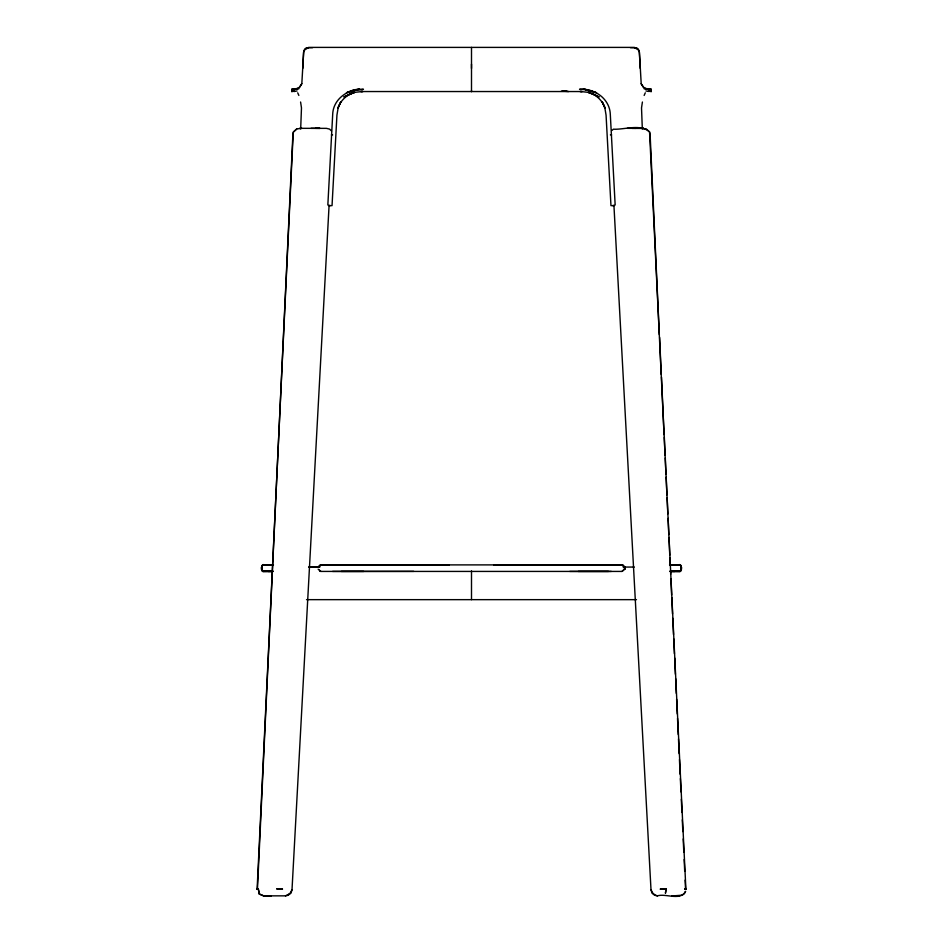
<?xml version="1.0" encoding="UTF-8"?>
<svg xmlns="http://www.w3.org/2000/svg" width="943" height="943" viewBox="0 0 943 943"><rect width="100%" height="100%" fill="white"/><g stroke="black" fill="none" stroke-linecap="round" stroke-linejoin="round"><path stroke-width="1.41" d="M471.5 68.45L471.5 64.112M471.5 599.654L471.5 570.928M670.52 564.916L680.504 564.963C681.683 566.26 682.131 570.869 679.986 571.423M297.057 90.988L291.776 91.565L291.858 89.385L298.778 88.901M263.014 571.423C260.681 570.951 261.27 566.26 262.496 564.963L272.48 564.916M257.144 888.99L258.252 888.907L257.074 889.32L258.252 888.919L259.242 893.127L258.252 888.919L257.109 889.296L293.132 134.66M257.463 888.919L292.884 134.531L293.414 132.02L296.75 128.932L301.843 128.354M291.776 91.565L291.882 89.361L298.742 88.194L301.819 83.668L303.717 51.276L306.558 47.81L312.569 47.692M302.75 68.45L303.575 52.502L304.518 49.531L306.558 47.81M300.676 128.967L301.477 107.938L300.593 102.009M258.665 893.634L263.592 895.85L285.517 895.85L290.067 893.54L292.012 889.697L329.06 205.774M625.068 569.242L625.068 567.073L624.773 569.242L621.991 571.423L332.573 571.423M301.819 83.668L299.768 87.157L296.22 89.125M642.407 102.009L641.523 107.938L642.324 128.967M261.777 569.973L261.906 567.049M292.86 134.543L293.438 131.961L296.762 128.943M319.418 566.342L321.009 564.892L364.269 564.916M285.517 895.85L287.969 895.308L291.175 892.573L292 889.697M623.582 569.973L621.991 571.423M644.152 95.432L645.283 92.827M319.158 566.213L317.932 567.073L321.009 564.892L621.991 564.892L623.158 565.046L623.582 566.342M319.488 566.036L319.842 565.046L321.009 564.892M612.007 130.429L613.351 129.191C624.03 129.875 640.863 123.557 649.562 131.961L685.891 889.296L684.748 888.919L685.926 889.32L684.748 888.907L685.856 888.99M288.299 895.084L291.175 892.573M304.518 49.531L308.373 47.916M349.983 91.648L359.637 88.937C346.116 90.41 333.15 99.852 332.69 114.421L327.846 204.973L330.18 205.633M673.55 895.85L682.119 895.202L684.335 893.634L685.608 891.3C680.598 901.249 665.734 893.174 657.483 895.85L654.701 895.084L651.825 892.573L651 889.697L613.952 205.786M630.431 47.692L636.442 47.81L638.482 49.531L639.425 52.502L641.216 83.951L643.232 87.157L646.78 89.125L651.141 89.385L651.224 91.565L645.943 90.988M623.653 567.061L625.068 567.073L621.991 564.892L578.731 564.916M318.156 569.23L321.009 571.423L413.718 571.364M308.491 47.398L634.509 47.398M612.82 205.633L615.154 204.973L610.31 114.421C609.767 98.709 594.455 88.064 579.532 89.29L586.287 89.726L596.565 92.732L583.363 88.937L593.017 91.648M319.347 567.061L317.944 567.073M623.653 569.254L624.384 569.242M669.695 571.375L680.198 571.423L670.426 571.328M268.13 564.928L273.47 564.892L268.036 564.975L272.35 564.94M672.524 571.423L680.504 571.352C682.178 569.301 682.06 562.936 677.487 564.892M670.426 564.987L680.198 564.892L669.884 564.892M273.305 571.375L262.802 571.423L272.574 571.328M669.754 571.399L674.929 571.34M601.681 564.892L529.282 564.951M262.802 571.423L272.633 571.375M341.319 571.423L363.703 571.423M578.283 571.423L611.288 571.423M272.48 571.399L262.496 571.352C260.822 569.301 260.94 562.936 265.513 564.892M569.808 571.423L608.483 571.423M670.52 571.399L674.87 571.387M671.64 895.85L679.479 895.826M299.379 128.331L326.455 128.354L329.555 129.108L331.512 131.006M641.11 128.331L646.25 128.932L649.586 132.02L650.116 134.531L659.334 334.624M331.417 134.908L332.584 134.908M328.742 205.633L332.042 205.633L336.934 115.129L338.124 107.973L340.859 101.62L337.865 108.327C340.447 100.512 346.989 94.359 354.945 92.261L343.806 96.976L353.519 92.273L349.193 94.111L355.205 92.284L363.031 91.471L360.792 91.542L582.208 91.542L579.969 91.471L587.795 92.284L593.807 94.111L599.194 96.976L588.055 92.261C596.011 94.359 602.553 100.512 605.135 108.327L602.141 101.62L604.876 107.973L606.066 115.129L610.958 205.633L614.258 205.633M273.116 564.892L262.814 564.892L272.574 564.987M334.459 564.892L344.407 564.892M384.827 564.904L449.245 564.892M493.755 564.892L558.173 564.904M598.593 564.892L608.541 564.892M319.83 567.073L308.667 567.061L318.333 567.073M623.17 567.073L634.333 567.061M306.51 599.654L636.49 599.654M627.354 128.331L643.727 128.366L632.069 128.331L636.03 128.354M413.718 564.951L341.319 564.892M311.06 128.331L320.031 128.366L315.481 128.331M259.372 894.105L263.521 895.826L271.36 895.85M263.521 895.826L269.45 895.85M624.891 567.073L623.842 566.213M670.367 571.375L680.198 571.423M670.65 564.94L674.964 564.975L669.542 564.892L674.87 564.928M268.071 571.34L273.246 571.399M268.13 571.387L270.476 571.423M610.404 134.861L611.583 134.908M562.794 90.964L567.097 91.235M561.403 91.035L568.582 91.542M644.222 88.901L646.78 89.125M321.009 571.423L319.842 571.281L319.5 570.279M657.483 895.85L655.031 895.308L652.874 893.528L650.988 889.697M621.991 564.892L623.512 566.059M634.627 47.916L638.482 49.531M651.825 892.573L654.701 895.084M636.442 47.81L639.283 51.276L640.25 68.45M641.181 83.668L644.258 88.194L651.118 89.361L651.224 91.565M297.717 92.827L298.848 95.432M659.64 337.464L661.208 374.324M661.503 377.165L664.061 434.605M664.344 437.458L665.027 455.186M665.31 458.05L665.935 474.305M666.206 477.17L666.901 494.886M667.173 497.751L667.809 513.994M668.139 518.344L668.787 534.587M669.035 537.463L669.754 555.168M670.001 558.044L670.237 565.458M670.626 571.281L670.662 574.275M670.968 578.637L671.628 594.868M671.864 597.756L672.536 613.976M672.83 618.337L673.514 634.556M673.797 638.93L674.41 653.676M674.693 658.037L675.388 674.257M675.659 678.63L676.296 693.376M676.626 699.223L677.263 713.957M677.522 718.33L678.241 734.538M678.489 738.923L679.137 753.657M679.455 759.516L680.115 774.238M680.363 778.623L680.952 791.884M681.329 799.216L681.919 812.465M682.296 819.809L682.826 831.585M683.192 838.916L683.805 852.166M684.158 859.509L684.701 871.273M685.125 880.102L685.537 888.919M681.094 567.049L681.223 569.973M471.5 47.386L471.5 91.565L471.5 90.728M666.135 888.919L665.452 893.127L666.135 888.919L660.348 889.131L666.135 888.919M651.118 89.361L648.312 91.495L651.141 89.385M352.199 90.504L346.435 92.732L356.713 89.726L363.468 89.29L352.199 90.504M282.464 889.119L276.865 888.907L282.464 889.119M680.186 564.892L670.473 564.987L680.198 564.892M272.633 564.94L262.802 564.892L272.527 564.987M294.688 91.495L291.858 89.385L294.688 91.495"/></g></svg>
